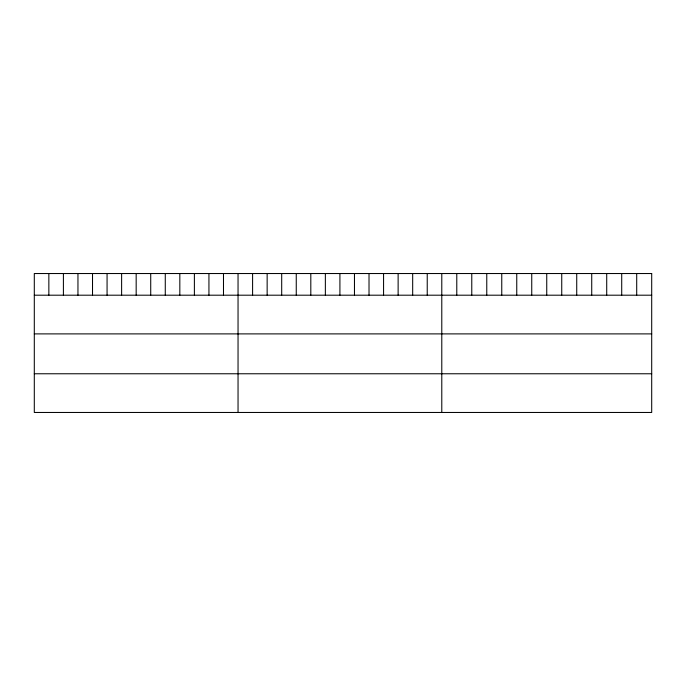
<?xml version="1.0" encoding="UTF-8"?>
<svg xmlns="http://www.w3.org/2000/svg" width="686" height="686" viewBox="0 0 686 686"><rect width="100%" height="100%" fill="white"/><g stroke="black" fill="none" stroke-linecap="round" stroke-linejoin="round"><path stroke-width="1.03" d="M34.3 295.194L651.7 295.194M34.3 333.893L651.7 333.893M34.3 373.767L651.7 373.767M636.702 273.534L636.702 295.194M621.713 273.534L621.713 295.194M606.716 273.534L606.716 295.194M591.726 273.534L591.726 295.194M576.729 273.534L576.729 295.194M561.74 273.534L561.74 295.194M546.742 273.534L546.742 295.194M531.744 273.534L531.744 295.194M516.755 273.534L516.755 295.194M501.758 273.534L501.758 295.194M486.768 273.534L486.768 295.194M471.771 273.534L471.771 295.194M456.782 273.534L456.782 295.194M441.784 273.534L441.784 412.466M427.232 273.534L427.232 295.194M412.68 273.534L412.68 295.194M398.129 273.534L398.129 295.194M383.568 273.534L383.568 295.194M369.017 273.534L369.017 295.194M354.465 273.534L354.465 295.194M339.913 273.534L339.913 295.194M325.361 273.534L325.361 295.194M310.809 273.534L310.809 295.194M296.258 273.534L296.258 295.194M281.697 273.534L281.697 295.194M267.146 273.534L267.146 295.194M252.594 273.534L252.594 295.194M238.042 273.534L238.042 412.466M223.49 273.534L223.49 295.194M208.938 273.534L208.938 295.194M194.387 273.534L194.387 295.194M179.826 273.534L179.826 295.194M165.275 273.534L165.275 295.194M150.723 273.534L150.723 295.194M136.171 273.534L136.171 295.194M121.619 273.534L121.619 295.194M107.067 273.534L107.067 295.194M92.516 273.534L92.516 295.194M77.955 273.534L77.955 295.194M63.404 273.534L63.404 295.194M48.852 273.534L48.852 295.194M651.7 273.534L34.3 273.534L34.3 412.466L651.7 412.466L651.7 273.534"/></g></svg>
